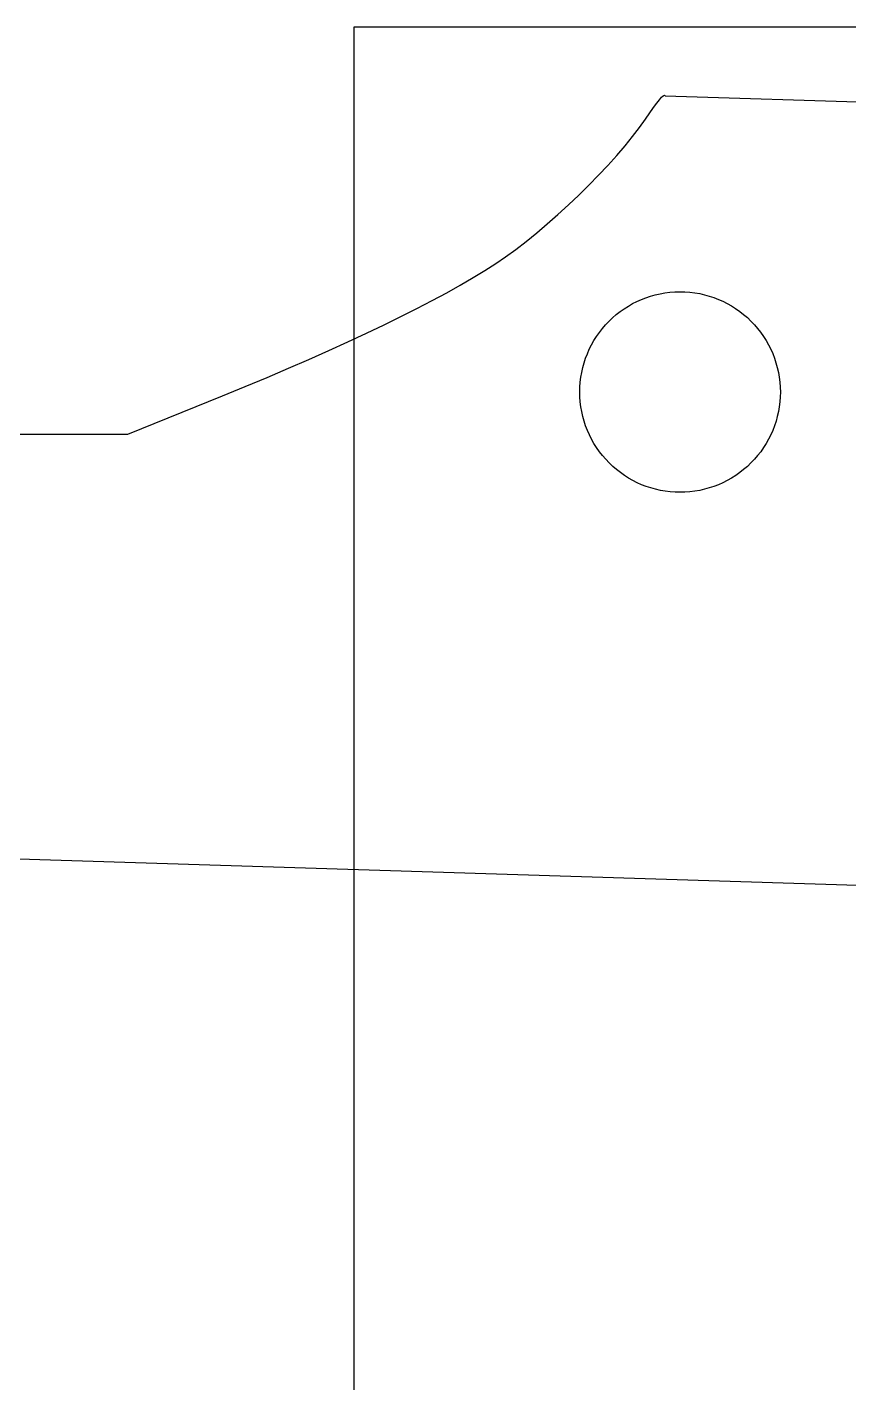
# Model space of a CAD drawing. Extents: x -29462 to 42578, y -23213 to 32194.
# Drawn here: x 16923 to 17924, y 30542 to 32194 of the extents above; entities that cross this region are included whole.
import ezdxf

# ---------------------------------------------------------------- set-up
doc = ezdxf.new("R2010")
doc.units = 0

msp = doc.modelspace()

# ---------------------------------------------------------------- linework, layer by layer
at = {"layer": 'Layer 1'}
for p, q in [((17321.4, 32194.4), (17321.4, 28890.6)), ((42577.9, 32194.4), (17321.4, 32194.4)), ((17676.61, 32082.3974), (17686.341591, 32096.495777)), ((17686.341591, 32096.495777), (17690.264754, 32101.790542)), ((17690.264754, 32101.790542), (17693.558975, 32105.917087)), ((17693.558975, 32105.917087), (17696.223861, 32108.87646)), ((17696.223861, 32108.87646), (17698.259022, 32110.669705)), ((17698.259022, 32110.669705), (17699.040333, 32111.129357)), ((17699.040333, 32111.129357), (17699.664065, 32111.297869)), ((17699.664065, 32111.297869), (17700.130171, 32111.175374)), ((17700.130171, 32111.175374), (17700.4386, 32110.762)), ((17700.4386, 32110.762), (22640.907, 31955.1382)), ((17669.2943, 32071.962947), (17676.61, 32082.3974)), ((17660.966862, 32061.002536), (17669.2943, 32071.962947)), ((17641.677481, 32037.890534), (17651.727863, 32049.61284)), ((17651.727863, 32049.61284), (17660.966862, 32061.002536)), ((17630.915896, 32025.932291), (17641.677481, 32037.890534)), ((17607.659827, 32001.694688), (17619.543285, 32013.834785)), ((17619.543285, 32013.834785), (17630.915896, 32025.932291)), ((17595.3657, 31989.608675), (17607.659827, 32001.694688)), ((17582.761082, 31977.673419), (17595.3657, 31989.608675)), ((17557.021088, 31954.641872), (17569.946152, 31965.985593)), ((17569.946152, 31965.985593), (17582.761082, 31977.673419)), ((17544.086069, 31943.738928), (17557.021088, 31954.641872)), ((17518.586876, 31923.642068), (17531.241272, 31933.373435)), ((17531.241272, 31933.373435), (17544.086069, 31943.738928)), ((17506.223059, 31914.641498), (17518.586876, 31923.642068)), ((17480.91101, 31897.92725), (17494.25, 31906.4684)), ((17494.25, 31906.4684), (17506.223059, 31914.641498)), ((17450.969257, 31880.098333), (17466.477076, 31889.133834)), ((17466.477076, 31889.133834), (17480.91101, 31897.92725)), ((17416.81619, 31861.341789), (17434.408609, 31870.830925)), ((17434.408609, 31870.830925), (17450.969257, 31880.098333)), ((17677.21472, 31864.729131), (17682.859108, 31866.614595)), ((17682.859108, 31866.614595), (17688.59505, 31868.224736)), ((17688.59505, 31868.224736), (17694.412618, 31869.555397)), ((17694.412618, 31869.555397), (17700.301882, 31870.602421)), ((17700.301882, 31870.602421), (17706.252912, 31871.36165)), ((17706.252912, 31871.36165), (17712.255779, 31871.828929)), ((17712.255779, 31871.828929), (17718.300554, 31872.0001)), ((17718.300554, 31872.0001), (17718.3, 31872)), ((17718.3, 31872), (17718.702754, 31872)), ((17718.702754, 31872), (17724.762801, 31871.850939)), ((17724.762801, 31871.850939), (17730.781559, 31871.404392)), ((17730.781559, 31871.404392), (17736.749042, 31870.664487)), ((17736.749042, 31870.664487), (17742.655266, 31869.635352)), ((17742.655266, 31869.635352), (17748.490245, 31868.321115)), ((17748.490245, 31868.321115), (17754.243993, 31866.725905)), ((17754.243993, 31866.725905), (17759.906525, 31864.853851)), ((17378.620266, 31841.739047), (17398.213057, 31851.641103)), ((17398.213057, 31851.641103), (17416.81619, 31861.341789)), ((17645.827093, 31847.867345), (17650.713634, 31851.317453)), ((17650.713634, 31851.317453), (17655.751306, 31854.51718)), ((17655.751306, 31854.51718), (17660.93018, 31857.462368)), ((17660.93018, 31857.462368), (17666.240327, 31860.14886)), ((17666.240327, 31860.14886), (17671.671816, 31862.5725)), ((17671.671816, 31862.5725), (17677.21472, 31864.729131)), ((17759.906525, 31864.853851), (17765.467854, 31862.709079)), ((17765.467854, 31862.709079), (17770.917996, 31860.295719)), ((17770.917996, 31860.295719), (17776.246965, 31857.617899)), ((17776.246965, 31857.617899), (17781.444775, 31854.679748)), ((17781.444775, 31854.679748), (17786.501441, 31851.485392)), ((17786.501441, 31851.485392), (17791.406978, 31848.038961)), ((17358.058875, 31831.6458), (17378.620266, 31841.739047)), ((17628.011709, 31831.669066), (17632.173554, 31836.0563)), ((17632.173554, 31836.0563), (17636.547124, 31840.232611)), ((17636.547124, 31840.232611), (17641.101613, 31844.171012)), ((17641.101613, 31844.171012), (17645.827093, 31847.867345)), ((17791.406978, 31848.038961), (17796.151399, 31844.344584)), ((17796.151399, 31844.344584), (17800.72472, 31840.406387)), ((17800.72472, 31840.406387), (17805.116954, 31836.2285)), ((17805.116954, 31836.2285), (17809.29708, 31831.838046)), ((17314.114521, 31810.926447), (17336.549941, 31821.37154)), ((17336.549941, 31821.37154), (17358.058875, 31831.6458)), ((17613.790987, 31812.418655), (17616.973929, 31817.466609)), ((17616.973929, 31817.466609), (17620.407776, 31822.364286)), ((17620.407776, 31822.364286), (17624.08841, 31827.10175)), ((17624.08841, 31827.10175), (17628.011709, 31831.669066)), ((17809.29708, 31831.838046), (17813.237947, 31827.266046)), ((17813.237947, 31827.266046), (17816.935371, 31822.522534)), ((17816.935371, 31822.522534), (17820.385171, 31817.617542)), ((17820.385171, 31817.617542), (17823.583165, 31812.561104)), ((17266.548453, 31789.564475), (17290.773673, 31800.320699)), ((17290.773673, 31800.320699), (17314.114521, 31810.926447)), ((17605.788803, 31796.472475), (17608.194304, 31801.911653)), ((17608.194304, 31801.911653), (17610.863072, 31807.230358)), ((17610.863072, 31807.230358), (17613.790987, 31812.418655)), ((17823.583165, 31812.561104), (17826.525171, 31807.363252)), ((17826.525171, 31807.363252), (17829.207007, 31802.034019)), ((17829.207007, 31802.034019), (17831.624491, 31796.583438)), ((17241.459919, 31778.667954), (17266.548453, 31789.564475)), ((17600.193107, 31779.53145), (17601.784084, 31785.272439)), ((17601.784084, 31785.272439), (17603.65069, 31790.922759)), ((17603.65069, 31790.922759), (17605.788803, 31796.472475)), ((17831.624491, 31796.583438), (17833.773442, 31791.021541)), ((17833.773442, 31791.021541), (17835.649676, 31785.358362)), ((17835.649676, 31785.358362), (17837.249012, 31779.603934)), ((17188.777135, 31756.494738), (17215.529127, 31767.641316)), ((17215.529127, 31767.641316), (17241.459919, 31778.667954)), ((17597.115147, 31761.863822), (17597.854518, 31767.817207)), ((17597.854518, 31767.817207), (17598.881878, 31773.709728)), ((17598.881878, 31773.709728), (17600.193107, 31779.53145)), ((17837.249012, 31779.603934), (17838.567268, 31773.768289)), ((17838.567268, 31773.768289), (17839.600262, 31767.86146)), ((17839.600262, 31767.86146), (17840.343813, 31761.893481)), ((17161.225, 31745.2384), (17188.777135, 31756.494738)), ((17596.516854, 31749.8142), (17596.667886, 31755.859508)), ((17596.665872, 31743.75412), (17596.516854, 31749.8142)), ((17596.667886, 31755.859508), (17597.115147, 31761.863822)), ((17840.343813, 31761.893481), (17840.793737, 31755.874383)), ((17840.793737, 31755.874383), (17840.945854, 31749.8142)), ((17840.945854, 31749.8142), (17840.79692, 31743.752506)), ((17045.7, 31698.5), (17161.225, 31745.2384)), ((17597.112384, 31737.735338), (17596.665872, 31743.75412)), ((17597.852263, 31731.767837), (17597.112384, 31737.735338)), ((17840.350737, 31737.732561), (17839.611381, 31731.764297)), ((17840.79692, 31743.752506), (17840.350737, 31737.732561)), ((17598.881377, 31725.861602), (17597.852263, 31731.767837)), ((17600.195599, 31720.026617), (17598.881377, 31725.861602)), ((17601.7908, 31714.272868), (17600.195599, 31720.026617)), ((17837.269437, 31720.022553), (17835.674998, 31714.268939)), ((17838.582923, 31725.85765), (17837.269437, 31720.022553)), ((17839.611381, 31731.764297), (17838.582923, 31725.85765)), ((17603.662848, 31708.610338), (17601.7908, 31714.272868)), ((17605.807616, 31703.049012), (17603.662848, 31708.610338)), ((17608.220975, 31697.598876), (17605.807616, 31703.049012)), ((17831.659549, 31703.0459), (17829.246686, 31697.596342)), ((17833.803677, 31708.606744), (17831.659549, 31703.0459)), ((17835.674998, 31714.268939), (17833.803677, 31708.606744)), ((16840.06529, 31698.48629), (16942.9, 31698.5)), ((16942.9, 31698.5), (17045.7, 31698.5)), ((17610.898794, 31692.269912), (17608.220975, 31697.598876)), ((17613.836946, 31687.072106), (17610.898794, 31692.269912)), ((17617.031299, 31682.015442), (17613.836946, 31687.072106)), ((17823.631052, 31687.070821), (17820.436427, 31682.014725)), ((17826.569163, 31692.268005), (17823.631052, 31687.070821)), ((17829.246686, 31697.596342), (17826.569163, 31692.268005)), ((17620.477726, 31677.109905), (17617.031299, 31682.015442)), ((17624.172097, 31672.365479), (17620.477726, 31677.109905)), ((17628.110283, 31667.79215), (17624.172097, 31672.365479)), ((17632.288154, 31663.3999), (17628.110283, 31667.79215)), ((17809.354201, 31667.792304), (17805.174254, 31663.3999)), ((17813.293928, 31672.365533), (17809.354201, 31667.792304)), ((17816.989361, 31677.109651), (17813.293928, 31672.365533)), ((17820.436427, 31682.014725), (17816.989361, 31677.109651)), ((17636.678641, 31659.219772), (17632.288154, 31663.3999)), ((17641.250666, 31655.278902), (17636.678641, 31659.219772)), ((17645.994196, 31651.581473), (17641.250666, 31655.278902)), ((17650.899199, 31648.131666), (17645.994196, 31651.581473)), ((17791.459281, 31651.579541), (17786.550546, 31648.128814)), ((17796.206212, 31655.277792), (17791.459281, 31651.579541)), ((17800.781238, 31659.219325), (17796.206212, 31655.277792)), ((17805.174254, 31663.3999), (17800.781238, 31659.219325)), ((17655.955645, 31644.933665), (17650.899199, 31648.131666)), ((17661.153501, 31641.991652), (17655.955645, 31644.933665)), ((17666.482735, 31639.309809), (17661.153501, 31641.991652)), ((17671.933316, 31636.892319), (17666.482735, 31639.309809)), ((17677.495213, 31634.743364), (17671.933316, 31636.892319)), ((17683.158393, 31632.867127), (17677.495213, 31634.743364)), ((17759.93344, 31634.736509), (17754.266054, 31632.860006)), ((17765.499641, 31636.885988), (17759.93344, 31634.736509)), ((17770.954556, 31639.304199), (17765.499641, 31636.885988)), ((17776.288081, 31641.986901), (17770.954556, 31639.304199)), ((17781.490112, 31644.929854), (17776.288081, 31641.986901)), ((17786.550546, 31648.128814), (17781.490112, 31644.929854)), ((17688.912825, 31631.267791), (17683.158393, 31632.867127)), ((17694.748477, 31629.949537), (17688.912825, 31631.267791)), ((17700.655318, 31628.916548), (17694.748477, 31629.949537)), ((17706.623316, 31628.173008), (17700.655318, 31628.916548)), ((17712.642438, 31627.723098), (17706.623316, 31628.173008)), ((17718.702654, 31627.571), (17712.642438, 31627.723098)), ((17724.764977, 31627.720577), (17718.702654, 31627.571)), ((17730.786735, 31628.168579), (17724.764977, 31627.720577)), ((17736.757824, 31628.910764), (17730.786735, 31628.168579)), ((17742.668143, 31629.942892), (17736.757824, 31628.910764)), ((17748.507587, 31631.26072), (17742.668143, 31629.942892)), ((17754.266054, 31632.860006), (17748.507587, 31631.26072)), ((21516.71392, 31036.561812), (16545.8, 31192.2))]:
    msp.add_line(p, q, dxfattribs=at)

doc.saveas('drawing.dxf')
